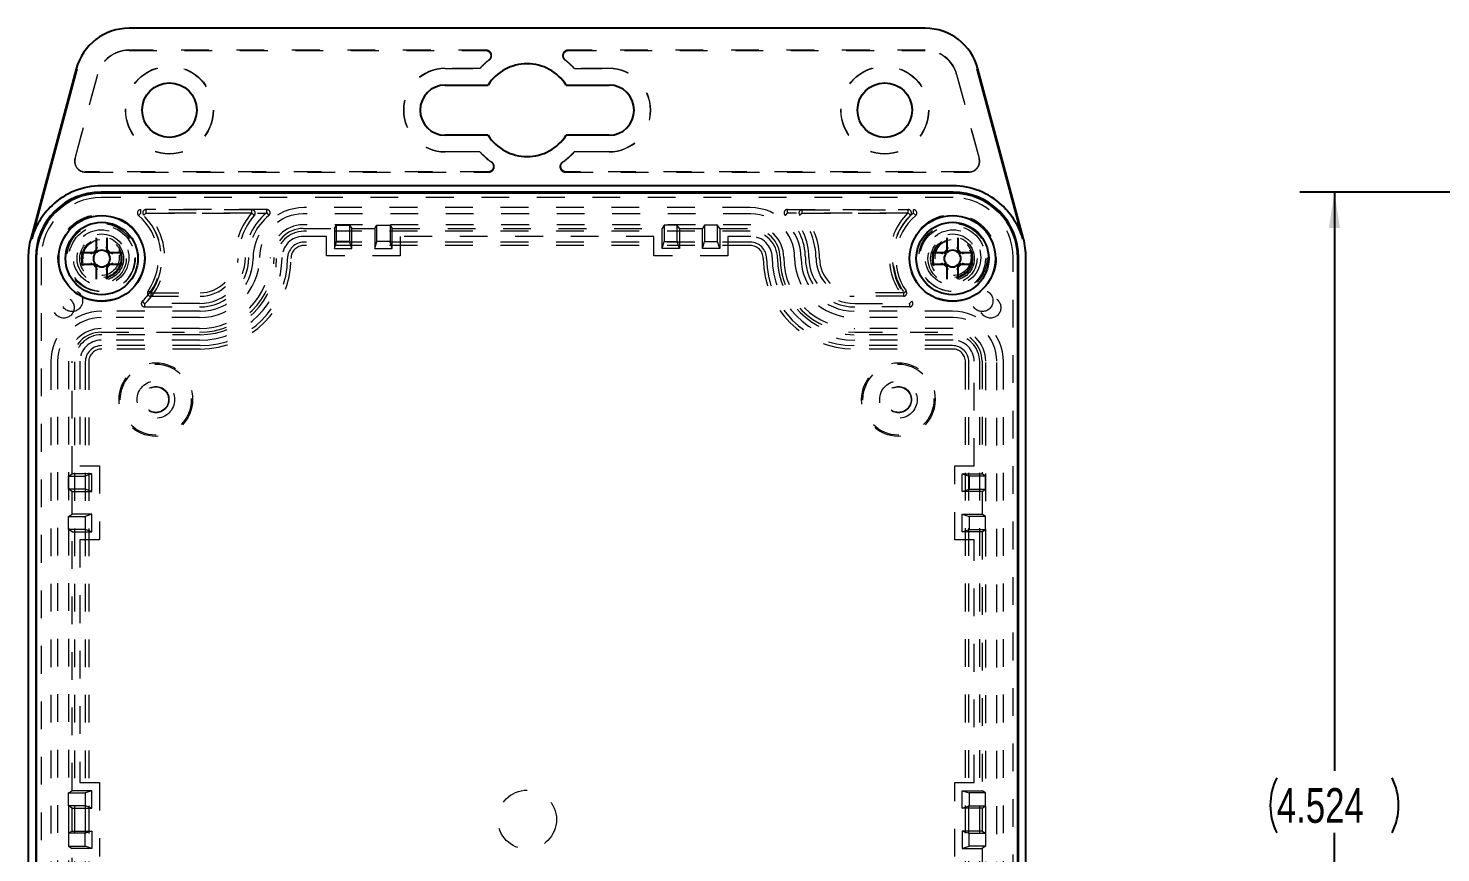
# Model space of a CAD drawing. Header units: inches. Extents: x 0.3 to 21.8, y 0.2 to 16.9.
# Drawn here: x 5.23 to 10.32, y 10.8 to 13.77 of the extents above; entities that cross this region are included whole.
import ezdxf

# ---------------------------------------------------------------- set-up
doc = ezdxf.new("R2010")
doc.units = ezdxf.units.IN
doc.header["$MEASUREMENT"] = 0
doc.linetypes.add('HIDDEN', pattern=[0.075, 0.05, -0.025])
doc.layers.add('SLD-0', color=7, linetype='Continuous')
doc.styles.add('SLDTEXTSTYLE1', font='TXT', dxfattribs={"width": 0.75})
doc.dimstyles.new('SLDDIMSTYLE0', dxfattribs={"dimtxt": 0.125, "dimasz": 0.13, "dimexe": 0, "dimexo": 0.0625, "dimgap": 0.03125, "dimtad": 0, "dimtih": 1, "dimtoh": 1, "dimdec": 3, "dimrnd": 1e-09, "dimzin": 12, "dimdsep": 46, "dimtxsty": 'SLDTEXTSTYLE1', "dimsah": 1, "dimcen": 0.09, "dimadec": 0, "dimazin": 3, "dimtfac": 1, "dimtdec": 3, "dimtofl": 0, "dimtmove": 0, "dimatfit": 3, "dimfxl": 0, "dimfrac": 2, "dimtolj": 1, "dimtzin": 12, "dimarcsym": 0})

# ---------------------------------------------------------------- blocks, each defined once
blk = doc.blocks.new('_D')
at = {"layer": 'SLD-0'}
for p, q in [((10.9137, 13.1825), (9.8096, 13.1825)), ((9.9346, 13.1825), (9.9346, 11.0966)), ((9.9346, 8.6585), (9.9346, 10.8727)), ((10.9137, 8.6585), (9.8096, 8.6585))]:
    blk.add_line(p, q, dxfattribs=at)
for centre, start, end in [((9.9252, 10.972), 153.4349, 206.5651), ((9.944, 10.972), 333.4349, 26.5651)]:
    blk.add_arc(centre, 0.2219, start, end, dxfattribs=at)
for points in [[(9.9346, 13.1825), (9.9146, 13.0525), (9.9546, 13.0525)], [(9.9346, 8.6585), (9.9546, 8.7885), (9.9146, 8.7885)]]:
    blk.add_solid(points, dxfattribs=at)
at = {"layer": 'SLD-0', "insert": (9.7268, 11.0339), "char_height": 0.125, "attachment_point": 1, "style": 'SLDTEXTSTYLE1'}
blk.add_mtext('4.524', dxfattribs=at)

msp = doc.modelspace()

# ---------------------------------------------------------------- linework, layer by layer
at = {"color": 7, "linetype": 'Continuous', "lineweight": 25}
for p, q in [((8.4593, 13.7731), (5.5892, 13.7731)), ((5.3991, 13.6272), (5.2349, 13.0145)), ((5.2386, 13.0136), (5.4027, 13.6262)), ((8.6458, 13.6262), (8.8099, 13.0136)), ((8.8136, 13.0145), (8.6494, 13.6272)), ((6.729, 13.5683), (6.8835, 13.5683)), ((7.1649, 13.5683), (7.3195, 13.5683)), ((6.8835, 13.3872), (6.729, 13.3872)), ((7.3195, 13.3872), (7.1649, 13.3872)), ((8.5597, 13.2048), (5.4887, 13.2048)), ((8.5597, 13.1825), (5.4887, 13.1825)), ((8.5577, 13.179), (5.4907, 13.179)), ((5.2259, 12.9465), (5.2259, 8.8945)), ((5.2527, 12.9465), (5.2527, 8.8945)), ((5.2547, 12.943), (5.2547, 8.898)), ((5.4609, 12.9633), (5.4606, 12.9633)), ((5.4705, 12.9732), (5.4705, 12.9729)), ((5.511, 12.9729), (5.511, 12.9732)), ((5.5209, 12.9633), (5.5206, 12.9633)), ((8.5279, 12.9633), (8.5276, 12.9633)), ((8.5375, 12.9732), (8.5375, 12.9729)), ((8.578, 12.9729), (8.578, 12.9732)), ((8.5879, 12.9633), (8.5876, 12.9633)), ((8.7937, 8.898), (8.7937, 12.943)), ((8.7957, 8.8945), (8.7957, 12.9465)), ((8.8225, 8.8945), (8.8225, 12.9465)), ((5.4606, 12.9227), (5.4609, 12.9227)), ((5.4705, 12.9131), (5.4705, 12.9128)), ((5.511, 12.9128), (5.511, 12.9131)), ((5.5206, 12.9227), (5.5209, 12.9227)), ((8.5276, 12.9227), (8.5279, 12.9227)), ((8.5375, 12.9131), (8.5375, 12.9128)), ((8.578, 12.9128), (8.578, 12.9131)), ((8.5876, 12.9227), (8.5879, 12.9227))]:
    msp.add_line(p, q, dxfattribs=at)
at = {"color": 7, "linetype": 'HIDDEN', "lineweight": 18}
for p, q in [((6.8766, 13.6943), (5.5892, 13.6943)), ((5.5892, 13.6933), (6.8735, 13.6933)), ((8.4593, 13.6943), (7.1719, 13.6943)), ((7.1749, 13.6933), (8.4593, 13.6933)), ((5.4751, 13.6068), (5.3939, 13.3039)), ((5.3949, 13.3036), (5.4761, 13.6065)), ((6.729, 13.6284), (6.8539, 13.6284)), ((6.8543, 13.6274), (6.729, 13.6274)), ((6.8539, 13.6284), (6.8543, 13.6274)), ((7.1946, 13.6284), (7.1941, 13.6274)), ((7.3195, 13.6274), (7.1941, 13.6274)), ((7.1946, 13.6284), (7.3195, 13.6284)), ((8.5724, 13.6065), (8.6535, 13.3036)), ((8.6545, 13.3039), (8.5734, 13.6068)), ((6.729, 13.3282), (6.8543, 13.3282)), ((6.8539, 13.3272), (6.729, 13.3272)), ((6.8539, 13.3272), (6.8543, 13.3282)), ((7.1946, 13.3272), (7.1941, 13.3282)), ((7.1941, 13.3282), (7.3195, 13.3282)), ((7.3195, 13.3272), (7.1946, 13.3272)), ((6.883, 13.2554), (5.432, 13.2554)), ((5.432, 13.2543), (6.8863, 13.2543)), ((7.1622, 13.2543), (8.6165, 13.2543)), ((8.6165, 13.2554), (7.1655, 13.2554)), ((8.5597, 13.1628), (5.4887, 13.1628)), ((5.6313, 13.107), (5.6235, 13.0979)), ((5.6313, 13.107), (5.6313, 13.119)), ((6.0324, 13.119), (5.6313, 13.119)), ((5.6328, 13.1064), (5.6313, 13.107)), ((6.0311, 13.1064), (5.6328, 13.1064)), ((5.6505, 13.1077), (5.6421, 13.0994)), ((5.6505, 13.1077), (5.6505, 13.1195)), ((6.086, 13.1195), (5.6505, 13.1195)), ((5.6526, 13.1068), (5.6505, 13.1077)), ((5.6526, 13.1068), (6.0836, 13.1068)), ((6.0311, 13.1064), (6.0324, 13.107)), ((6.0324, 13.107), (6.0324, 13.119)), ((6.0324, 13.107), (6.0414, 13.0991)), ((6.086, 13.1077), (6.086, 13.1195)), ((6.086, 13.1077), (6.0935, 13.0986)), ((7.8313, 13.1039), (6.2172, 13.1039)), ((7.8287, 13.1264), (6.2197, 13.1264)), ((7.9624, 13.1077), (7.955, 13.0986)), ((7.9624, 13.1077), (7.9624, 13.1195)), ((7.9624, 13.1195), (8.398, 13.1195)), ((8.3959, 13.1068), (7.9649, 13.1068)), ((8.0161, 13.107), (8.0071, 13.0991)), ((8.0161, 13.107), (8.0161, 13.119)), ((8.0161, 13.119), (8.4172, 13.119)), ((8.0174, 13.1064), (8.0161, 13.107)), ((8.0174, 13.1064), (8.4157, 13.1064)), ((8.3959, 13.1068), (8.398, 13.1077)), ((8.398, 13.1077), (8.398, 13.1195)), ((8.398, 13.1077), (8.4064, 13.0994)), ((8.4157, 13.1064), (8.4172, 13.107)), ((8.4172, 13.107), (8.4172, 13.119)), ((8.4172, 13.107), (8.425, 13.0979)), ((7.8313, 13.0645), (6.2172, 13.0645)), ((6.2172, 13.0513), (6.3296, 13.0513)), ((7.8287, 13.0414), (6.2197, 13.0414)), ((6.3296, 13.0513), (6.3375, 13.0636)), ((6.3296, 13.0513), (6.3296, 12.9796)), ((6.3375, 13.0636), (6.3845, 13.0636)), ((6.3375, 13.0043), (6.3375, 13.0636)), ((6.3845, 13.0636), (6.3924, 13.0513)), ((6.3845, 13.0636), (6.3845, 13.0043)), ((6.3924, 13.0513), (6.4751, 13.0513)), ((6.3924, 12.9796), (6.3924, 13.0513)), ((6.4751, 13.0513), (6.483, 13.0636)), ((6.4751, 13.0513), (6.4751, 12.9796)), ((6.483, 13.0636), (6.53, 13.0636)), ((6.483, 13.0043), (6.483, 13.0636)), ((6.53, 13.0636), (6.5379, 13.0513)), ((6.53, 13.0636), (6.53, 13.0043)), ((6.5379, 13.0513), (7.5106, 13.0513)), ((6.5379, 12.9796), (6.5379, 13.0513)), ((7.5185, 13.0636), (7.5106, 13.0513)), ((7.5106, 12.9796), (7.5106, 13.0513)), ((7.5655, 13.0636), (7.5185, 13.0636)), ((7.5185, 13.0636), (7.5185, 13.0043)), ((7.5734, 13.0513), (7.5655, 13.0636)), ((7.5655, 13.0043), (7.5655, 13.0636)), ((7.5734, 13.0513), (7.6561, 13.0513)), ((7.5734, 13.0513), (7.5734, 12.9796)), ((7.664, 13.0636), (7.6561, 13.0513)), ((7.6561, 12.9796), (7.6561, 13.0513)), ((7.711, 13.0636), (7.664, 13.0636)), ((7.664, 13.0636), (7.664, 13.0043)), ((7.7189, 13.0513), (7.711, 13.0636)), ((7.711, 13.0043), (7.711, 13.0636)), ((7.7189, 13.0513), (7.8313, 13.0513)), ((7.7189, 13.0513), (7.7189, 12.9796)), ((6.3006, 13.0228), (6.2172, 13.0228)), ((7.8287, 13.002), (6.2197, 13.002)), ((7.8287, 12.9898), (6.2197, 12.9898)), ((6.3006, 12.9527), (6.3006, 13.0228)), ((6.3296, 12.9796), (6.3375, 13.0043)), ((6.3845, 13.0043), (6.3375, 13.0043)), ((6.3924, 12.9796), (6.3845, 13.0043)), ((6.4751, 12.9796), (6.483, 13.0043)), ((6.53, 13.0043), (6.483, 13.0043)), ((6.5379, 12.9796), (6.53, 13.0043)), ((6.5669, 13.0228), (6.5669, 12.9527)), ((7.4816, 13.0228), (6.5669, 13.0228)), ((7.4816, 12.9527), (7.4816, 13.0228)), ((7.5106, 12.9796), (7.5185, 13.0043)), ((7.5185, 13.0043), (7.5655, 13.0043)), ((7.5734, 12.9796), (7.5655, 13.0043)), ((7.6561, 12.9796), (7.664, 13.0043)), ((7.664, 13.0043), (7.711, 13.0043)), ((7.7189, 12.9796), (7.711, 13.0043)), ((7.8313, 13.0228), (7.7479, 13.0228)), ((7.7479, 13.0228), (7.7479, 12.9527)), ((5.2724, 12.9465), (5.2724, 8.8945)), ((5.4705, 12.9761), (5.4705, 12.9732)), ((5.511, 12.9732), (5.511, 12.9761)), ((6.5669, 12.9527), (6.3006, 12.9527)), ((6.3296, 12.9796), (6.3924, 12.9796)), ((6.4751, 12.9796), (6.5379, 12.9796)), ((7.7479, 12.9527), (7.4816, 12.9527)), ((7.5734, 12.9796), (7.5106, 12.9796)), ((7.7189, 12.9796), (7.6561, 12.9796)), ((8.5375, 12.9761), (8.5375, 12.9732)), ((8.578, 12.9732), (8.578, 12.9761)), ((8.7761, 8.8945), (8.7761, 12.9465)), ((5.4705, 12.9128), (5.4705, 12.9099)), ((5.511, 12.9099), (5.511, 12.9128)), ((8.5375, 12.9128), (8.5375, 12.9099)), ((8.578, 12.9099), (8.578, 12.9128)), ((5.6453, 12.7803), (5.6372, 12.7889)), ((5.8432, 12.7812), (5.6476, 12.7812)), ((5.6676, 12.819), (5.6578, 12.8259)), ((5.6687, 12.8196), (5.6676, 12.819)), ((5.6676, 12.819), (5.6676, 12.807)), ((5.6676, 12.807), (5.8457, 12.807)), ((5.6687, 12.8196), (5.8457, 12.8196)), ((8.3798, 12.8196), (8.2027, 12.8196)), ((8.3809, 12.807), (8.2027, 12.807)), ((8.2053, 12.7812), (8.4009, 12.7812)), ((8.3798, 12.8196), (8.3809, 12.819)), ((8.3809, 12.819), (8.3907, 12.8259)), ((8.3809, 12.819), (8.3809, 12.807)), ((8.4031, 12.7803), (8.4112, 12.7889)), ((5.8432, 12.7299), (5.4887, 12.7299)), ((5.8457, 12.7534), (5.4907, 12.7534)), ((5.6453, 12.7803), (5.6453, 12.7685)), ((5.6453, 12.7685), (5.8432, 12.7685)), ((8.5577, 12.7534), (8.2027, 12.7534)), ((8.4031, 12.7685), (8.2053, 12.7685)), ((8.5597, 12.7299), (8.2053, 12.7299)), ((8.4031, 12.7803), (8.4031, 12.7685)), ((5.8432, 12.6905), (5.4887, 12.6905)), ((8.5597, 12.6905), (8.2053, 12.6905)), ((5.4887, 12.6773), (5.8432, 12.6773)), ((5.8432, 12.6488), (5.4887, 12.6488)), ((5.8457, 12.6684), (5.4907, 12.6684)), ((5.8457, 12.629), (5.4907, 12.629)), ((8.5577, 12.6684), (8.2027, 12.6684)), ((8.5577, 12.629), (8.2027, 12.629)), ((8.2053, 12.6773), (8.5597, 12.6773)), ((8.5597, 12.6488), (8.2053, 12.6488)), ((5.8457, 12.6168), (5.4907, 12.6168)), ((8.5577, 12.6168), (8.2027, 12.6168)), ((5.3074, 12.57), (5.3074, 9.271)), ((5.3314, 12.5725), (5.3314, 9.2685)), ((5.3707, 12.5725), (5.3707, 9.2685)), ((5.384, 12.1664), (5.384, 12.5725)), ((5.3924, 12.57), (5.3924, 9.271)), ((5.4124, 12.5725), (5.4124, 12.1954)), ((5.4317, 12.57), (5.4317, 9.271)), ((5.444, 12.57), (5.444, 9.271)), ((8.6045, 9.271), (8.6045, 12.57)), ((8.6167, 9.271), (8.6167, 12.57)), ((8.6361, 12.1954), (8.6361, 12.5725)), ((8.6561, 9.271), (8.6561, 12.57)), ((8.6645, 12.5725), (8.6645, 12.1664)), ((8.6777, 9.2685), (8.6777, 12.5725)), ((8.7171, 9.2685), (8.7171, 12.5725)), ((8.7411, 9.271), (8.7411, 12.57)), ((5.4124, 12.1954), (5.4826, 12.1954)), ((5.4826, 12.1954), (5.4826, 11.9291)), ((8.5659, 12.1954), (8.6361, 12.1954)), ((8.5659, 11.9291), (8.5659, 12.1954)), ((5.3716, 12.1585), (5.384, 12.1664)), ((5.3716, 12.1115), (5.3716, 12.1585)), ((5.3716, 12.1585), (5.431, 12.1585)), ((5.4557, 12.1664), (5.384, 12.1664)), ((5.4557, 12.1664), (5.431, 12.1585)), ((5.431, 12.1585), (5.431, 12.1115)), ((5.4557, 12.1036), (5.4557, 12.1664)), ((8.5928, 12.1664), (8.6175, 12.1585)), ((8.5928, 12.1036), (8.5928, 12.1664)), ((8.5928, 12.1664), (8.6645, 12.1664)), ((8.6175, 12.1585), (8.6175, 12.1115)), ((8.6769, 12.1585), (8.6175, 12.1585)), ((8.6769, 12.1585), (8.6645, 12.1664)), ((8.6769, 12.1115), (8.6769, 12.1585)), ((5.384, 12.1036), (5.3716, 12.1115)), ((5.431, 12.1115), (5.3716, 12.1115)), ((5.384, 12.0209), (5.384, 12.1036)), ((5.384, 12.1036), (5.4557, 12.1036)), ((5.4557, 12.1036), (5.431, 12.1115)), ((8.5928, 12.1036), (8.6175, 12.1115)), ((8.6645, 12.1036), (8.5928, 12.1036)), ((8.6175, 12.1115), (8.6769, 12.1115)), ((8.6645, 12.1036), (8.6769, 12.1115)), ((8.6645, 12.1036), (8.6645, 12.0209)), ((5.3716, 12.013), (5.384, 12.0209)), ((5.4557, 12.0209), (5.384, 12.0209)), ((5.4557, 12.0209), (5.431, 12.013)), ((5.4557, 11.9581), (5.4557, 12.0209)), ((8.5928, 12.0209), (8.6175, 12.013)), ((8.5928, 11.9581), (8.5928, 12.0209)), ((8.5928, 12.0209), (8.6645, 12.0209)), ((8.6769, 12.013), (8.6645, 12.0209)), ((5.3716, 11.966), (5.3716, 12.013)), ((5.3716, 12.013), (5.431, 12.013)), ((5.384, 11.9581), (5.3716, 11.966)), ((5.431, 11.966), (5.3716, 11.966)), ((5.431, 12.013), (5.431, 11.966)), ((5.4557, 11.9581), (5.431, 11.966)), ((8.5928, 11.9581), (8.6175, 11.966)), ((8.6175, 12.013), (8.6175, 11.966)), ((8.6769, 12.013), (8.6175, 12.013)), ((8.6175, 11.966), (8.6769, 11.966)), ((8.6645, 11.9581), (8.6769, 11.966)), ((8.6769, 11.966), (8.6769, 12.013)), ((5.384, 11.0246), (5.384, 11.9581)), ((5.384, 11.9581), (5.4557, 11.9581)), ((5.4124, 11.9291), (5.4124, 11.0536)), ((5.4826, 11.9291), (5.4124, 11.9291)), ((8.6361, 11.9291), (8.5659, 11.9291)), ((8.6645, 11.9581), (8.5928, 11.9581)), ((8.6361, 11.0536), (8.6361, 11.9291)), ((8.6645, 11.9581), (8.6645, 11.0246)), ((5.4124, 11.0536), (5.4826, 11.0536)), ((5.4826, 11.0536), (5.4826, 10.7874)), ((8.5659, 11.0536), (8.6361, 11.0536)), ((8.5659, 10.7874), (8.5659, 11.0536)), ((5.3716, 11.0167), (5.384, 11.0246)), ((5.3716, 10.9697), (5.3716, 11.0167)), ((5.3716, 11.0167), (5.431, 11.0167)), ((5.4557, 11.0246), (5.384, 11.0246)), ((5.4557, 11.0246), (5.431, 11.0167)), ((5.431, 11.0167), (5.431, 10.9697)), ((5.4557, 10.9618), (5.4557, 11.0246)), ((8.5928, 11.0246), (8.6175, 11.0167)), ((8.5928, 10.9618), (8.5928, 11.0246)), ((8.5928, 11.0246), (8.6645, 11.0246)), ((8.6769, 11.0167), (8.6175, 11.0167)), ((8.6175, 11.0167), (8.6175, 10.9697)), ((8.6769, 11.0167), (8.6645, 11.0246)), ((8.6769, 10.9697), (8.6769, 11.0167)), ((5.384, 10.9618), (5.3716, 10.9697)), ((5.431, 10.9697), (5.3716, 10.9697)), ((5.384, 10.8792), (5.384, 10.9618)), ((5.384, 10.9618), (5.4557, 10.9618)), ((5.4557, 10.9618), (5.431, 10.9697)), ((8.5928, 10.9618), (8.6175, 10.9697)), ((8.6645, 10.9618), (8.5928, 10.9618)), ((8.6175, 10.9697), (8.6769, 10.9697)), ((8.6645, 10.9618), (8.6769, 10.9697)), ((8.6645, 10.9618), (8.6645, 10.8792)), ((5.384, 10.8792), (5.3716, 10.8713)), ((5.3716, 10.8713), (5.3716, 10.8243)), ((5.431, 10.8713), (5.3716, 10.8713)), ((5.384, 10.8792), (5.4557, 10.8792)), ((5.4557, 10.8792), (5.431, 10.8713)), ((5.431, 10.8243), (5.431, 10.8713)), ((5.4557, 10.8792), (5.4557, 10.8164)), ((8.5928, 10.8792), (8.5928, 10.8164)), ((8.5928, 10.8792), (8.6175, 10.8713)), ((8.6645, 10.8792), (8.5928, 10.8792)), ((8.6175, 10.8243), (8.6175, 10.8713)), ((8.6175, 10.8713), (8.6769, 10.8713)), ((8.6645, 10.8792), (8.6769, 10.8713)), ((8.6769, 10.8713), (8.6769, 10.8243)), ((5.3716, 10.8243), (5.384, 10.8164)), ((5.3716, 10.8243), (5.431, 10.8243)), ((5.384, 9.8829), (5.384, 10.8164)), ((5.4557, 10.8164), (5.384, 10.8164)), ((5.4557, 10.8164), (5.431, 10.8243)), ((8.5928, 10.8164), (8.6175, 10.8243)), ((8.5928, 10.8164), (8.6645, 10.8164)), ((8.6769, 10.8243), (8.6175, 10.8243)), ((8.6769, 10.8243), (8.6645, 10.8164)), ((8.6645, 10.8164), (8.6645, 9.8829))]:
    msp.add_line(p, q, dxfattribs=at)
for centre, radius in [((5.7349, 13.4778), 0.1585), ((5.7349, 13.4778), 0.1575), ((8.3136, 13.4778), 0.1585), ((8.3136, 13.4778), 0.1575), ((5.4887, 12.9465), 0.156), ((8.5597, 12.9465), 0.156), ((5.4887, 12.9465), 0.123), ((5.4907, 12.943), 0.1187), ((5.4887, 12.9465), 0.1), ((8.5597, 12.9465), 0.123), ((8.5577, 12.943), 0.1187), ((8.5597, 12.9465), 0.1), ((5.4907, 12.943), 0.0885), ((5.4907, 12.943), 0.0787), ((5.4907, 12.943), 0.0725), ((5.4907, 12.943), 0.0689), ((5.4887, 12.9465), 0.065), ((8.5577, 12.943), 0.0885), ((8.5577, 12.943), 0.0787), ((8.5577, 12.943), 0.0725), ((8.5577, 12.943), 0.0689), ((8.5597, 12.9465), 0.065), ((5.3539, 12.7658), 0.0375), ((5.3832, 12.7905), 0.0385), ((8.6652, 12.7905), 0.0385), ((8.6946, 12.7658), 0.0375), ((5.6858, 12.4345), 0.1326), ((5.6858, 12.4345), 0.128), ((8.3627, 12.4345), 0.1326), ((8.3627, 12.4345), 0.128), ((5.6858, 12.4345), 0.0675), ((5.6858, 12.4345), 0.0475), ((5.6858, 12.4345), 0.046), ((8.3627, 12.4345), 0.0675), ((8.3627, 12.4345), 0.0475), ((8.3627, 12.4345), 0.046), ((7.0242, 10.9205), 0.106)]:
    msp.add_circle(centre, radius, dxfattribs=at)
at = {"color": 7, "linetype": 'Continuous', "lineweight": 25}
for centre, radius in [((5.7349, 13.4778), 0.0984), ((8.3136, 13.4778), 0.0984), ((5.4907, 12.943), 0.155), ((8.5577, 12.943), 0.155), ((5.4907, 12.943), 0.1305), ((8.5577, 12.943), 0.1305)]:
    msp.add_circle(centre, radius, dxfattribs=at)
for centre, radius, start, end in [((5.5892, 13.5762), 0.1969, 90, 165), ((8.4593, 13.5762), 0.1969, 15, 90), ((7.0242, 13.4778), 0.1673, 32.7638, 147.2362), ((6.729, 13.4778), 0.0906, 90, 270), ((7.3195, 13.4778), 0.0906, 270, 90), ((7.0242, 13.4778), 0.1673, 212.7638, 327.2362), ((5.4887, 12.9465), 0.2583, 90, 133.2375), ((8.5597, 12.9465), 0.2583, 46.7625, 90), ((5.4887, 12.9465), 0.236, 90, 180), ((5.4907, 12.943), 0.236, 90, 180), ((8.5577, 12.943), 0.236, 0, 90), ((8.5597, 12.9465), 0.236, 0, 90), ((5.4887, 12.9465), 0.2628, 165, 180), ((8.5597, 12.9465), 0.2628, 0, 15), ((5.4907, 12.943), 0.03, 137.5052, 222.4948), ((5.4907, 12.943), 0.0365, 133.8923, 136.1077), ((5.4907, 12.943), 0.03, 132.4948, 137.5052), ((5.4907, 12.943), 0.03, 47.5052, 132.4948), ((5.4907, 12.943), 0.03, 42.4948, 47.5052), ((5.4907, 12.943), 0.03, 317.5052, 42.4948), ((5.4907, 12.943), 0.0365, 43.8923, 46.1077), ((8.5577, 12.943), 0.03, 137.5052, 222.4948), ((8.5577, 12.943), 0.0365, 133.8923, 136.1077), ((8.5577, 12.943), 0.03, 132.4948, 137.5052), ((8.5577, 12.943), 0.03, 47.5052, 132.4948), ((8.5577, 12.943), 0.03, 42.4948, 47.5052), ((8.5577, 12.943), 0.03, 317.5052, 42.4948), ((8.5577, 12.943), 0.0365, 43.8923, 46.1077), ((5.4907, 12.943), 0.0365, 223.8923, 226.1077), ((5.4907, 12.943), 0.03, 222.4948, 227.5052), ((5.4907, 12.943), 0.03, 227.5052, 312.4948), ((5.4907, 12.943), 0.03, 312.4948, 317.5052), ((5.4907, 12.943), 0.0365, 313.8923, 316.1077), ((8.5577, 12.943), 0.0365, 223.8923, 226.1077), ((8.5577, 12.943), 0.03, 222.4948, 227.5052), ((8.5577, 12.943), 0.03, 227.5052, 312.4948), ((8.5577, 12.943), 0.03, 312.4948, 317.5052), ((8.5577, 12.943), 0.0365, 313.8923, 316.1077)]:
    msp.add_arc(centre, radius, start, end, dxfattribs=at)
at = {"color": 7, "linetype": 'HIDDEN', "lineweight": 18}
for centre, radius, start, end in [((5.5892, 13.5762), 0.1181, 90, 165), ((5.5892, 13.5762), 0.1171, 90, 165), ((7.0242, 13.4778), 0.2274, 127.5805, 138.5163), ((7.0242, 13.4778), 0.2264, 126.8694, 138.6338), ((7.0242, 13.4778), 0.2264, 41.3662, 53.1306), ((7.0242, 13.4778), 0.2274, 41.4837, 52.4195), ((8.4593, 13.5762), 0.1181, 15, 90), ((8.4593, 13.5762), 0.1171, 15, 90), ((6.729, 13.4778), 0.1506, 90, 270), ((6.729, 13.4778), 0.1496, 90, 270), ((7.3195, 13.4778), 0.1506, 270, 90), ((7.3195, 13.4778), 0.1496, 270, 90), ((5.432, 13.2937), 0.0394, 165, 270), ((5.432, 13.2937), 0.0383, 165, 270), ((7.0242, 13.4778), 0.2274, 221.4837, 235.1388), ((7.0242, 13.4778), 0.2264, 221.3662, 235.9108), ((7.0242, 13.4778), 0.2264, 304.0892, 318.6338), ((7.0242, 13.4778), 0.2274, 304.8612, 318.5163), ((8.6165, 13.2937), 0.0394, 270, 15), ((8.6165, 13.2937), 0.0383, 270, 15), ((5.4887, 12.9465), 0.2163, 90, 180), ((8.5597, 12.9465), 0.2163, 0, 90), ((5.6313, 13.107), 0.012, 90, 229.3989), ((5.4907, 12.943), 0.204, 324.9652, 49.3989), ((5.4907, 12.943), 0.2166, 325.2524, 48.996), ((5.4887, 12.9465), 0.2165, 313.2983, 44.9048), ((5.6505, 13.1077), 0.0118, 90, 224.9048), ((5.4887, 12.9465), 0.2292, 313.8527, 44.3746), ((6.2197, 12.943), 0.2496, 139.0899, 179.8468), ((6.2197, 12.943), 0.237, 138.8042, 179.8468), ((6.2172, 12.9465), 0.2087, 129.811, 180), ((6.2172, 12.9465), 0.196, 129.1324, 180), ((6.0324, 13.107), 0.012, 318.8042, 90), ((6.2197, 12.943), 0.1834, 90, 179.8468), ((6.2172, 12.9465), 0.1574, 90, 180), ((6.086, 13.1077), 0.0118, 309.1324, 90), ((7.8287, 12.943), 0.1834, 0.1532, 90), ((7.8313, 12.9465), 0.1574, 0, 90), ((7.9624, 13.1077), 0.0118, 90, 230.8676), ((7.8313, 12.9465), 0.196, 0, 50.8676), ((7.8313, 12.9465), 0.2087, 0, 50.189), ((8.0161, 13.107), 0.012, 90, 221.1958), ((7.8287, 12.943), 0.237, 0.1532, 41.1958), ((7.8287, 12.943), 0.2496, 0.1532, 40.9101), ((8.5597, 12.9465), 0.2292, 135.6254, 226.1473), ((8.5577, 12.943), 0.2166, 131.004, 214.7476), ((8.5597, 12.9465), 0.2165, 135.0952, 226.7017), ((8.5577, 12.943), 0.204, 130.6011, 215.0348), ((8.398, 13.1077), 0.0118, 315.0952, 90), ((8.4172, 13.107), 0.012, 310.6011, 90), ((6.2172, 12.9465), 0.118, 90, 180), ((6.2172, 12.9465), 0.1048, 90, 180), ((6.2197, 12.943), 0.0984, 90, 179.8468), ((7.8287, 12.943), 0.0984, 0.1532, 90), ((7.8313, 12.9465), 0.118, 0, 90), ((7.8313, 12.9465), 0.1048, 0, 90), ((6.2172, 12.9465), 0.0763, 90, 180), ((6.2197, 12.943), 0.059, 90, 179.8468), ((6.2197, 12.943), 0.0468, 90, 179.8468), ((7.8287, 12.943), 0.059, 0.1532, 90), ((7.8287, 12.943), 0.0468, 0.1532, 90), ((7.8313, 12.9465), 0.0763, 0, 90), ((5.8432, 12.9465), 0.2977, 270, 0), ((5.8432, 12.9465), 0.256, 270, 0), ((5.8432, 12.9465), 0.2692, 270, 0), ((5.8432, 12.9465), 0.2166, 270, 0), ((5.8432, 12.9465), 0.178, 270, 0), ((5.8432, 12.9465), 0.1653, 270, 0), ((5.8457, 12.944), 0.1244, 270, 359.8468), ((5.8457, 12.944), 0.137, 270, 359.8468), ((5.8457, 12.944), 0.1906, 270, 359.8468), ((5.8457, 12.944), 0.2756, 270, 359.8468), ((5.8457, 12.944), 0.315, 270, 359.8468), ((5.8457, 12.944), 0.3272, 270, 359.8468), ((8.2027, 12.944), 0.3272, 180.1532, 270), ((8.2027, 12.944), 0.315, 180.1532, 270), ((8.2053, 12.9465), 0.2977, 180, 270), ((8.2027, 12.944), 0.2756, 180.1532, 270), ((8.2053, 12.9465), 0.2692, 180, 270), ((8.2053, 12.9465), 0.256, 180, 270), ((8.2053, 12.9465), 0.2166, 180, 270), ((8.2027, 12.944), 0.1906, 180.1532, 270), ((8.2053, 12.9465), 0.178, 180, 270), ((8.2053, 12.9465), 0.1653, 180, 270), ((8.2027, 12.944), 0.137, 180.1532, 270), ((8.2027, 12.944), 0.1244, 180.1532, 270), ((5.6453, 12.7803), 0.0118, 133.2983, 270), ((5.6676, 12.819), 0.012, 144.9652, 270), ((8.3809, 12.819), 0.012, 270, 35.0348), ((8.4031, 12.7803), 0.0118, 270, 46.7017), ((5.4907, 12.57), 0.1834, 90, 180), ((5.4887, 12.5725), 0.1574, 90, 180), ((8.5577, 12.57), 0.1834, 0, 90), ((8.5597, 12.5725), 0.1574, 0, 90), ((5.4887, 12.5725), 0.118, 90, 180), ((8.5597, 12.5725), 0.118, 0, 90), ((5.4887, 12.5725), 0.1048, 90, 180), ((5.4907, 12.57), 0.0984, 90, 180), ((5.4887, 12.5725), 0.0763, 90, 180), ((5.4907, 12.57), 0.059, 90, 180), ((8.5577, 12.57), 0.0984, 0, 90), ((8.5577, 12.57), 0.059, 0, 90), ((8.5597, 12.5725), 0.1048, 0, 90), ((8.5597, 12.5725), 0.0763, 0, 90), ((5.4907, 12.57), 0.0468, 90, 180), ((8.5577, 12.57), 0.0468, 0, 90)]:
    msp.add_arc(centre, radius, start, end, dxfattribs=at)
at = {"color": 7, "linetype": 'Continuous', "lineweight": 25}
for centre, major_axis, start_param, end_param in [((5.4551, 12.9583), (0.00425, 0.00425), 1.016623, 2.124969), ((5.4755, 12.9786), (0.00425, 0.00425), 1.016623, 2.124969), ((5.506, 12.9786), (0.00425, -0.00425), 1.016623, 2.124969), ((5.5264, 12.9583), (0.00425, -0.00425), 1.016623, 2.124969), ((8.5221, 12.9583), (0.00425, 0.00425), 1.016623, 2.124969), ((8.5425, 12.9786), (0.00425, 0.00425), 1.016623, 2.124969), ((8.573, 12.9786), (0.00425, -0.00425), 1.016623, 2.124969), ((8.5934, 12.9583), (0.00425, -0.00425), 1.016623, 2.124969), ((5.4551, 12.9277), (0.00425, -0.00425), 4.158216, 5.266562), ((5.4755, 12.9074), (0.00425, -0.00425), 4.158216, 5.266562), ((5.506, 12.9074), (0.00425, 0.00425), 4.158216, 5.266562), ((5.5264, 12.9277), (0.00425, 0.00425), 4.158216, 5.266562), ((8.5221, 12.9277), (0.00425, -0.00425), 4.158216, 5.266562), ((8.5425, 12.9074), (0.00425, -0.00425), 4.158216, 5.266562), ((8.573, 12.9074), (0.00425, 0.00425), 4.158216, 5.266562), ((8.5934, 12.9277), (0.00425, 0.00425), 4.158216, 5.266562)]:
    msp.add_ellipse(centre, major_axis=major_axis, ratio=0.618862, start_param=start_param, end_param=end_param, dxfattribs=at)
at = {"color": 7, "linetype": 'HIDDEN', "lineweight": 18}
for points in [[(6.8735, 13.6933), (6.8777, 13.6933), (6.8817, 13.692), (6.8883, 13.6872), (6.8909, 13.6838), (6.8935, 13.6761), (6.8936, 13.6718), (6.8912, 13.664), (6.8888, 13.6605), (6.8856, 13.658)], [(6.8884, 13.6589), (6.8917, 13.6614), (6.8942, 13.6648), (6.8966, 13.6727), (6.8966, 13.677), (6.894, 13.6847), (6.8914, 13.6882), (6.8848, 13.693), (6.8807, 13.6943), (6.8766, 13.6943)], [(7.1719, 13.6943), (7.1677, 13.6943), (7.1637, 13.693), (7.157, 13.6882), (7.1545, 13.6848), (7.1519, 13.677), (7.1519, 13.6727), (7.1543, 13.6649), (7.1568, 13.6614), (7.1601, 13.6589)], [(7.1629, 13.658), (7.1597, 13.6605), (7.1573, 13.664), (7.1549, 13.6718), (7.155, 13.6761), (7.1576, 13.6838), (7.1602, 13.6872), (7.1668, 13.692), (7.1708, 13.6933), (7.1749, 13.6933)], [(6.8943, 13.2912), (6.8977, 13.2888), (6.9003, 13.2854), (6.903, 13.2775), (6.903, 13.2731), (6.9006, 13.2652), (6.898, 13.2616), (6.8913, 13.2567), (6.8872, 13.2554), (6.883, 13.2554)], [(6.8863, 13.2543), (6.8905, 13.2543), (6.8947, 13.2557), (6.9014, 13.2607), (6.9039, 13.2642), (6.9064, 13.2722), (6.9063, 13.2766), (6.9035, 13.2845), (6.9009, 13.2879), (6.8974, 13.2903)], [(7.1511, 13.2903), (7.1476, 13.2879), (7.145, 13.2845), (7.1422, 13.2766), (7.1421, 13.2722), (7.1445, 13.2643), (7.1471, 13.2607), (7.1538, 13.2557), (7.1579, 13.2543), (7.1622, 13.2543)], [(7.1655, 13.2554), (7.1613, 13.2554), (7.1572, 13.2567), (7.1505, 13.2616), (7.1479, 13.2652), (7.1455, 13.2731), (7.1455, 13.2775), (7.1482, 13.2853), (7.1508, 13.2888), (7.1542, 13.2912)]]:
    msp.add_open_spline(points, degree=3, knots=[0, 0, 0, 0, 0.25, 0.25, 0.5, 0.5, 0.75, 0.75, 1, 1, 1, 1], dxfattribs=at)
at = {"color": 7, "linetype": 'Continuous', "lineweight": 25}
for points, knots in [([(5.3118, 13.1347), (5.3026, 13.1261), (5.2943, 13.117), (5.279, 13.098), (5.272, 13.0879), (5.2599, 13.0676), (5.2546, 13.0572), (5.2478, 13.0411), (5.2457, 13.0357), (5.2418, 13.0247), (5.2401, 13.0191), (5.2386, 13.0136)], [0, 0, 0, 0, 0.25, 0.25, 0.5, 0.5, 0.75, 0.75, 0.875, 0.875, 1, 1, 1, 1]), ([(8.7367, 13.1347), (8.7459, 13.1261), (8.7542, 13.117), (8.7695, 13.098), (8.7764, 13.0879), (8.7886, 13.0676), (8.7939, 13.0572), (8.8007, 13.0411), (8.8028, 13.0357), (8.8066, 13.0247), (8.8084, 13.0191), (8.8099, 13.0136)], [0, 0, 0, 0, 0.25, 0.25, 0.5, 0.5, 0.75, 0.75, 0.875, 0.875, 1, 1, 1, 1]), ([(5.4705, 13.0171), (5.4705, 13.0156), (5.4705, 13.0012), (5.4705, 12.9864), (5.4705, 12.9732)], [0, 0, 0, 0, 0.1045555, 1, 1, 1, 1]), ([(5.511, 12.9732), (5.511, 12.9864), (5.511, 13.0012), (5.511, 13.0156), (5.511, 13.0171)], [0, 0, 0, 0, 0.8954445, 1, 1, 1, 1]), ([(8.5375, 13.0171), (8.5375, 13.0156), (8.5375, 13.0012), (8.5375, 12.9864), (8.5375, 12.9732)], [0, 0, 0, 0, 0.1045555, 1, 1, 1, 1]), ([(8.578, 12.9732), (8.578, 12.9864), (8.578, 13.0012), (8.578, 13.0156), (8.578, 13.0171)], [0, 0, 0, 0, 0.8954445, 1, 1, 1, 1]), ([(5.4606, 12.9633), (5.4473, 12.9633), (5.4325, 12.9633), (5.4182, 12.9633), (5.4167, 12.9633)], [0, 0, 0, 0, 0.895445, 1, 1, 1, 1]), ([(5.4645, 12.9683), (5.4639, 12.9677), (5.4629, 12.9666), (5.4618, 12.9651), (5.4611, 12.964), (5.4608, 12.9634), (5.4609, 12.9633), (5.4609, 12.9633)], [0, 0, 0, 0, 0.284639, 0.502156, 0.683938, 0.866579, 1, 1, 1, 1]), ([(5.4609, 12.9633), (5.4627, 12.9633), (5.4651, 12.9633), (5.4679, 12.9633), (5.4686, 12.9633)], [0, 0, 0, 0, 0.721787, 1, 1, 1, 1]), ([(5.4705, 12.9729), (5.4704, 12.9729), (5.4704, 12.9729), (5.4697, 12.9726), (5.4688, 12.9721), (5.4675, 12.9711), (5.4663, 12.9701), (5.4656, 12.9694), (5.4655, 12.9693)], [0, 0, 0, 0, 0.158671, 0.317217, 0.479382, 0.661765, 0.936687, 1, 1, 1, 1]), ([(5.4705, 12.9651), (5.4705, 12.9669), (5.4705, 12.9695), (5.4705, 12.972), (5.4705, 12.9729)], [0, 0, 0, 0, 0.641437, 1, 1, 1, 1]), ([(5.511, 12.9729), (5.511, 12.9711), (5.511, 12.9686), (5.511, 12.9659), (5.511, 12.9651)], [0, 0, 0, 0, 0.721787, 1, 1, 1, 1]), ([(5.516, 12.9693), (5.5154, 12.9699), (5.5143, 12.9709), (5.5128, 12.972), (5.5117, 12.9726), (5.5111, 12.9729), (5.511, 12.9729), (5.511, 12.9729)], [0, 0, 0, 0, 0.2846386, 0.502156, 0.6839376, 0.8665786, 1, 1, 1, 1]), ([(5.5129, 12.9633), (5.5146, 12.9633), (5.5173, 12.9633), (5.5197, 12.9633), (5.5206, 12.9633)], [0, 0, 0, 0, 0.641437, 1, 1, 1, 1]), ([(5.5206, 12.9633), (5.5206, 12.9633), (5.5207, 12.9634), (5.5204, 12.964), (5.5198, 12.9649), (5.5188, 12.9662), (5.5178, 12.9674), (5.5171, 12.9682), (5.517, 12.9683)], [0, 0, 0, 0, 0.158671, 0.317217, 0.479382, 0.661765, 0.936687, 1, 1, 1, 1]), ([(5.5648, 12.9633), (5.5633, 12.9633), (5.549, 12.9633), (5.5342, 12.9633), (5.5209, 12.9633)], [0, 0, 0, 0, 0.1045555, 1, 1, 1, 1]), ([(8.5276, 12.9633), (8.5143, 12.9633), (8.4995, 12.9633), (8.4852, 12.9633), (8.4837, 12.9633)], [0, 0, 0, 0, 0.895445, 1, 1, 1, 1]), ([(8.5315, 12.9683), (8.5309, 12.9677), (8.5299, 12.9666), (8.5288, 12.9651), (8.5281, 12.964), (8.5278, 12.9634), (8.5279, 12.9633), (8.5279, 12.9633)], [0, 0, 0, 0, 0.284639, 0.502156, 0.683938, 0.866579, 1, 1, 1, 1]), ([(8.5279, 12.9633), (8.5297, 12.9633), (8.5321, 12.9633), (8.5349, 12.9633), (8.5356, 12.9633)], [0, 0, 0, 0, 0.721787, 1, 1, 1, 1]), ([(8.5375, 12.9729), (8.5374, 12.9729), (8.5374, 12.9729), (8.5367, 12.9726), (8.5358, 12.9721), (8.5345, 12.9711), (8.5333, 12.9701), (8.5326, 12.9694), (8.5325, 12.9693)], [0, 0, 0, 0, 0.158671, 0.317217, 0.479382, 0.661765, 0.936687, 1, 1, 1, 1]), ([(8.5375, 12.9651), (8.5375, 12.9669), (8.5375, 12.9695), (8.5375, 12.972), (8.5375, 12.9729)], [0, 0, 0, 0, 0.641437, 1, 1, 1, 1]), ([(8.583, 12.9693), (8.5824, 12.9699), (8.5813, 12.9709), (8.5798, 12.972), (8.5787, 12.9726), (8.5781, 12.9729), (8.578, 12.9729), (8.578, 12.9729)], [0, 0, 0, 0, 0.2846386, 0.502156, 0.6839376, 0.8665786, 1, 1, 1, 1]), ([(8.578, 12.9729), (8.578, 12.9711), (8.578, 12.9686), (8.578, 12.9659), (8.578, 12.9651)], [0, 0, 0, 0, 0.721787, 1, 1, 1, 1]), ([(8.5799, 12.9633), (8.5816, 12.9633), (8.5843, 12.9633), (8.5867, 12.9633), (8.5876, 12.9633)], [0, 0, 0, 0, 0.641437, 1, 1, 1, 1]), ([(8.5876, 12.9633), (8.5876, 12.9633), (8.5877, 12.9634), (8.5874, 12.964), (8.5868, 12.9649), (8.5858, 12.9662), (8.5848, 12.9674), (8.5841, 12.9682), (8.584, 12.9683)], [0, 0, 0, 0, 0.158671, 0.317217, 0.479382, 0.661765, 0.936687, 1, 1, 1, 1]), ([(8.6318, 12.9633), (8.6303, 12.9633), (8.616, 12.9633), (8.6012, 12.9633), (8.5879, 12.9633)], [0, 0, 0, 0, 0.1045555, 1, 1, 1, 1]), ([(5.4167, 12.9227), (5.4182, 12.9227), (5.4325, 12.9227), (5.4473, 12.9227), (5.4606, 12.9227)], [0, 0, 0, 0, 0.1045555, 1, 1, 1, 1]), ([(5.4609, 12.9227), (5.4609, 12.9227), (5.4608, 12.9226), (5.4611, 12.922), (5.4617, 12.9211), (5.4627, 12.9198), (5.4637, 12.9186), (5.4643, 12.9179), (5.4645, 12.9177)], [0, 0, 0, 0, 0.158671, 0.317217, 0.479382, 0.661765, 0.936687, 1, 1, 1, 1]), ([(5.4686, 12.9227), (5.4669, 12.9227), (5.4642, 12.9227), (5.4618, 12.9227), (5.4609, 12.9227)], [0, 0, 0, 0, 0.641437, 1, 1, 1, 1]), ([(5.4655, 12.9167), (5.4661, 12.9162), (5.4672, 12.9152), (5.4687, 12.9141), (5.4698, 12.9134), (5.4704, 12.9131), (5.4704, 12.9131), (5.4705, 12.9131)], [0, 0, 0, 0, 0.284639, 0.502156, 0.683938, 0.866579, 1, 1, 1, 1]), ([(5.4705, 12.9131), (5.4705, 12.9149), (5.4705, 12.9174), (5.4705, 12.9201), (5.4705, 12.9209)], [0, 0, 0, 0, 0.721787, 1, 1, 1, 1]), ([(5.4705, 12.9128), (5.4705, 12.8996), (5.4705, 12.8848), (5.4705, 12.8705), (5.4705, 12.869)], [0, 0, 0, 0, 0.8954445, 1, 1, 1, 1]), ([(5.511, 12.9209), (5.511, 12.9192), (5.511, 12.9165), (5.511, 12.914), (5.511, 12.9131)], [0, 0, 0, 0, 0.641437, 1, 1, 1, 1]), ([(5.511, 12.9131), (5.5111, 12.9131), (5.5111, 12.9131), (5.5117, 12.9134), (5.5126, 12.914), (5.514, 12.9149), (5.5152, 12.9159), (5.5159, 12.9166), (5.516, 12.9167)], [0, 0, 0, 0, 0.158671, 0.317217, 0.479382, 0.661765, 0.936687, 1, 1, 1, 1]), ([(5.511, 12.869), (5.511, 12.8705), (5.511, 12.8848), (5.511, 12.8996), (5.511, 12.9128)], [0, 0, 0, 0, 0.1045555, 1, 1, 1, 1]), ([(5.5206, 12.9227), (5.5188, 12.9227), (5.5163, 12.9227), (5.5136, 12.9227), (5.5129, 12.9227)], [0, 0, 0, 0, 0.721787, 1, 1, 1, 1]), ([(5.517, 12.9177), (5.5176, 12.9184), (5.5186, 12.9195), (5.5197, 12.921), (5.5204, 12.922), (5.5207, 12.9226), (5.5206, 12.9227), (5.5206, 12.9227)], [0, 0, 0, 0, 0.284639, 0.502156, 0.683938, 0.866579, 1, 1, 1, 1]), ([(5.5209, 12.9227), (5.5342, 12.9227), (5.549, 12.9227), (5.5633, 12.9227), (5.5648, 12.9227)], [0, 0, 0, 0, 0.895445, 1, 1, 1, 1]), ([(8.4837, 12.9227), (8.4852, 12.9227), (8.4995, 12.9227), (8.5143, 12.9227), (8.5276, 12.9227)], [0, 0, 0, 0, 0.1045555, 1, 1, 1, 1]), ([(8.5279, 12.9227), (8.5279, 12.9227), (8.5278, 12.9226), (8.5281, 12.922), (8.5287, 12.9211), (8.5297, 12.9198), (8.5307, 12.9186), (8.5313, 12.9179), (8.5315, 12.9177)], [0, 0, 0, 0, 0.158671, 0.317217, 0.479382, 0.661765, 0.936687, 1, 1, 1, 1]), ([(8.5356, 12.9227), (8.5339, 12.9227), (8.5312, 12.9227), (8.5288, 12.9227), (8.5279, 12.9227)], [0, 0, 0, 0, 0.641437, 1, 1, 1, 1]), ([(8.5325, 12.9167), (8.5331, 12.9162), (8.5342, 12.9152), (8.5357, 12.9141), (8.5368, 12.9134), (8.5374, 12.9131), (8.5374, 12.9131), (8.5375, 12.9131)], [0, 0, 0, 0, 0.284639, 0.502156, 0.683938, 0.866579, 1, 1, 1, 1]), ([(8.5375, 12.9131), (8.5375, 12.9149), (8.5375, 12.9174), (8.5375, 12.9201), (8.5375, 12.9209)], [0, 0, 0, 0, 0.721787, 1, 1, 1, 1]), ([(8.5375, 12.9128), (8.5375, 12.8996), (8.5375, 12.8848), (8.5375, 12.8705), (8.5375, 12.869)], [0, 0, 0, 0, 0.8954445, 1, 1, 1, 1]), ([(8.578, 12.9209), (8.578, 12.9192), (8.578, 12.9165), (8.578, 12.914), (8.578, 12.9131)], [0, 0, 0, 0, 0.641437, 1, 1, 1, 1]), ([(8.578, 12.9131), (8.5781, 12.9131), (8.5781, 12.9131), (8.5787, 12.9134), (8.5796, 12.914), (8.581, 12.9149), (8.5822, 12.9159), (8.5829, 12.9166), (8.583, 12.9167)], [0, 0, 0, 0, 0.158671, 0.317217, 0.479382, 0.661765, 0.936687, 1, 1, 1, 1]), ([(8.578, 12.869), (8.578, 12.8705), (8.578, 12.8848), (8.578, 12.8996), (8.578, 12.9128)], [0, 0, 0, 0, 0.1045555, 1, 1, 1, 1]), ([(8.5876, 12.9227), (8.5858, 12.9227), (8.5833, 12.9227), (8.5806, 12.9227), (8.5799, 12.9227)], [0, 0, 0, 0, 0.721787, 1, 1, 1, 1]), ([(8.584, 12.9177), (8.5846, 12.9184), (8.5856, 12.9195), (8.5867, 12.921), (8.5874, 12.922), (8.5877, 12.9226), (8.5876, 12.9227), (8.5876, 12.9227)], [0, 0, 0, 0, 0.284639, 0.502156, 0.683938, 0.866579, 1, 1, 1, 1]), ([(8.5879, 12.9227), (8.6012, 12.9227), (8.616, 12.9227), (8.6303, 12.9227), (8.6318, 12.9227)], [0, 0, 0, 0, 0.895445, 1, 1, 1, 1])]:
    msp.add_open_spline(points, degree=3, knots=knots, dxfattribs=at)
at = {"color": 7, "linetype": 'HIDDEN', "lineweight": 18}
for points in [[(6.0836, 13.1068), (6.0844, 13.1071), (6.0852, 13.1074), (6.086, 13.1077)], [(7.9649, 13.1068), (7.9641, 13.1071), (7.9633, 13.1074), (7.9624, 13.1077)], [(5.6476, 12.7812), (5.6468, 12.7809), (5.6461, 12.7806), (5.6453, 12.7803)], [(8.4009, 12.7812), (8.4017, 12.7809), (8.4024, 12.7806), (8.4031, 12.7803)]]:
    msp.add_open_spline(points, degree=3, dxfattribs=at)

# ---------------------------------------------------------------- dimensions: what is measured, and where the dimension line sits
at = {"layer": 'SLD-0'}
dim = msp.add_linear_dim(base=(9.9346, 13.1825), p1=(10.9637, 8.6585), p2=(10.9637, 13.1825), angle=90, text='(<>)', dimstyle='SLDDIMSTYLE0', dxfattribs=at)
dim.commit()
dim.dimension.update_dxf_attribs({"geometry": '_D', "text_midpoint": (9.9346, 10.9846), "dimtype": 160})

doc.saveas('drawing.dxf')
